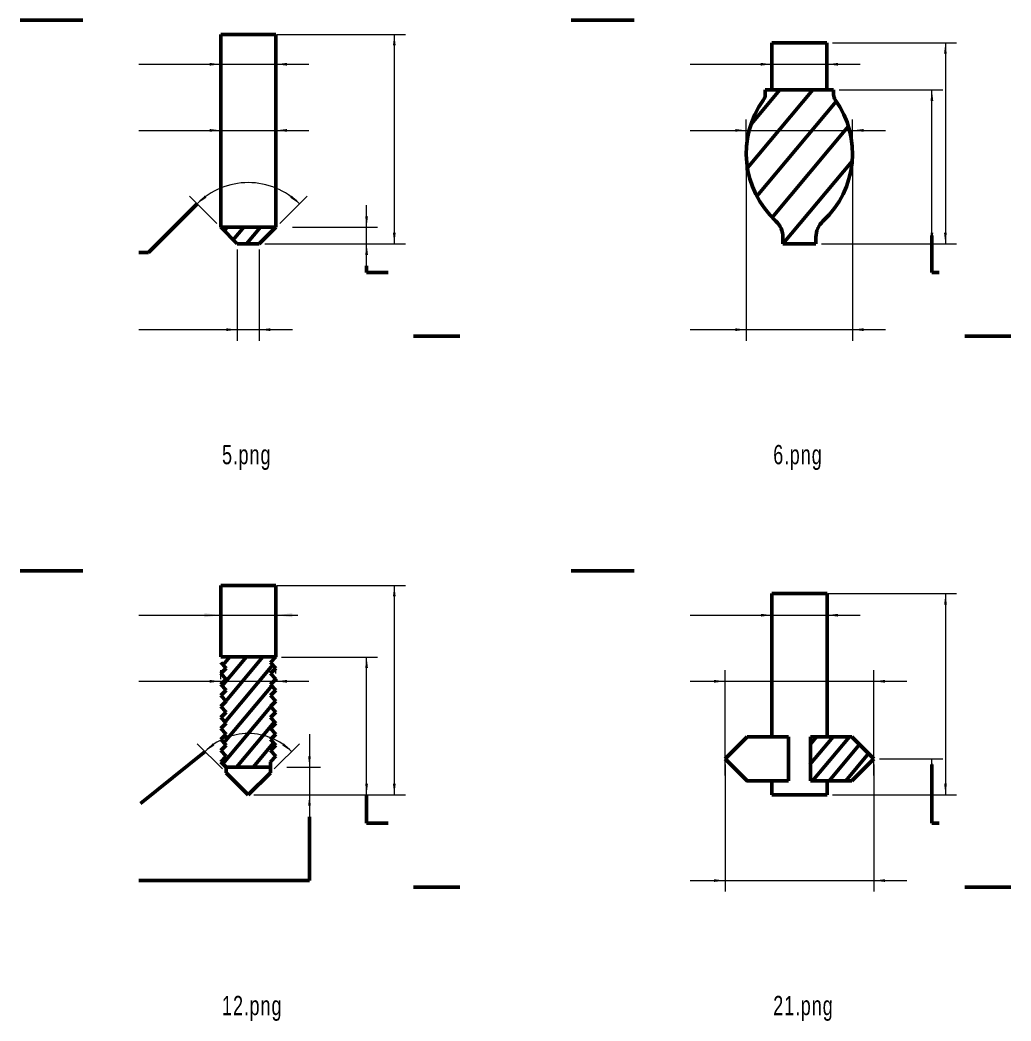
# Model space of a CAD drawing. Header units: millimetres. Extents: x -138 to 541, y -320 to -34.
# Drawn here: x 361.5 to 541.3, y -320.3 to -138.6 of the extents above; entities that cross this region are included whole.
import ezdxf

# ---------------------------------------------------------------- set-up
doc = ezdxf.new("R2010")
doc.units = ezdxf.units.MM
doc.layers.get('0').update_dxf_attribs({"lineweight": 35})
doc.layers.add('Dimension Layer', color=3, linetype='Continuous', lineweight=18)
doc.layers.add('Thick Solid Layer', color=7, linetype='Continuous', lineweight=50)
doc.styles.get("Standard").update_dxf_attribs({"font": '', "width": 0.667})
doc.styles.get('Standard').set_extended_font_data('arial')
doc.dimstyles.get("Standard").update_dxf_attribs({"dimtxt": 3.5, "dimasz": 4, "dimexe": 2, "dimexo": 0, "dimtad": 1, "dimdsep": 46, "dimtxsty": 'Standard', "dimblk": '_CAXARROW', "dimcen": 0, "dimdle": 8, "dimazin": 2, "dimtfac": 0.707107, "dimtdec": 3, "dimtmove": 2, "dimatfit": 3, "dimfxl": 1, "dimfrac": 2, "dimtolj": 1, "dimarcsym": 1})

# ---------------------------------------------------------------- blocks, each defined once
blk = doc.blocks.new('*X26')
at = {"layer": 'Dimension Layer'}
for points in [[(429.42, -141.25), (429.67, -143.25), (429.17, -143.25)], [(429.42, -179.25), (429.67, -177.25), (429.17, -177.25)]]:
    blk.add_hatch(color=0, dxfattribs=at).paths.add_polyline_path(points, flags=0)
at = {"layer": 'Dimension Layer', "color": 0}
for p, q in [((408.08, -141.25), (431.42, -141.25)), ((429.42, -141.25), (429.42, -179.25)), ((405.93, -179.25), (431.42, -179.25))]:
    blk.add_line(p, q, dxfattribs=at)
at = {"layer": 'Dimension Layer', "color": 0, "insert": (428.79, -146.06), "char_height": 3.5, "width": 7, "attachment_point": 5, "rotation": 90, "line_spacing_factor": 1.15057}
blk.add_mtext('\\T1.1; ', dxfattribs=at)
blk = doc.blocks.new('_CAXARROW')
blk.add_hatch(color=0).paths.add_polyline_path([(0, 0), (-1, 0.125), (-1, -0.125)], flags=0)
blk = doc.blocks.new('*X27')
at = {"layer": 'Dimension Layer'}
for points in [[(397.93, -146.66), (395.93, -146.41), (395.93, -146.91)], [(407.93, -146.66), (409.93, -146.41), (409.93, -146.91)]]:
    blk.add_hatch(color=0, dxfattribs=at).paths.add_polyline_path(points, flags=0)
at = {"layer": 'Dimension Layer', "color": 0}
for p, q in [((397.93, -150.35), (397.93, -144.66)), ((407.93, -150.35), (407.93, -144.66)), ((383.09, -146.66), (413.93, -146.66))]:
    blk.add_line(p, q, dxfattribs=at)
at = {"layer": 'Dimension Layer', "color": 0, "insert": (383.09, -146.04), "char_height": 3.5, "width": 7, "attachment_point": 5, "line_spacing_factor": 1.15057}
blk.add_mtext('\\T1.1; ', dxfattribs=at)
blk = doc.blocks.new('*X28')
at = {"layer": 'Dimension Layer'}
for points in [[(400.93, -194.83), (398.93, -194.58), (398.93, -195.08)], [(404.93, -194.83), (406.93, -194.58), (406.93, -195.08)]]:
    blk.add_hatch(color=0, dxfattribs=at).paths.add_polyline_path(points, flags=0)
at = {"layer": 'Dimension Layer', "color": 0}
for p, q in [((400.93, -180.25), (400.93, -196.83)), ((404.93, -180.25), (404.93, -196.83)), ((383.09, -194.83), (410.93, -194.83))]:
    blk.add_line(p, q, dxfattribs=at)
at = {"layer": 'Dimension Layer', "color": 0, "insert": (383.09, -194.2), "char_height": 3.5, "width": 7, "attachment_point": 5, "line_spacing_factor": 1.15057}
blk.add_mtext('\\T1.1; ', dxfattribs=at)
blk = doc.blocks.new('*X29')
at = {"layer": 'Dimension Layer'}
for points in [[(424.39, -176.25), (424.14, -174.25), (424.64, -174.25)], [(424.39, -179.25), (424.14, -181.25), (424.64, -181.25)]]:
    blk.add_hatch(color=0, dxfattribs=at).paths.add_polyline_path(points, flags=0)
at = {"layer": 'Dimension Layer', "color": 0}
for p, q in [((424.39, -183.25), (424.39, -172.25)), ((410.93, -176.25), (426.39, -176.25)), ((414.29, -179.25), (426.39, -179.25))]:
    blk.add_line(p, q, dxfattribs=at)
at = {"layer": 'Dimension Layer', "color": 0, "insert": (423.77, -177.75), "char_height": 3.5, "width": 7, "attachment_point": 5, "rotation": 90, "line_spacing_factor": 1.15057}
blk.add_mtext('\\T1.1; ', dxfattribs=at)
blk = doc.blocks.new('*X30')
at = {"layer": 'Dimension Layer'}
for points in [[(393.66, -171.98), (395.34, -170.87), (395.03, -170.48)], [(412.19, -171.98), (410.52, -170.87), (410.83, -170.48)]]:
    blk.add_hatch(color=0, dxfattribs=at).paths.add_polyline_path(points, flags=0)
at = {"layer": 'Dimension Layer', "color": 0}
for p, q in [((397.22, -175.54), (392.25, -170.57)), ((408.63, -175.54), (413.61, -170.57))]:
    blk.add_line(p, q, dxfattribs=at)
for start, end in [(90, 135), (45, 90)]:
    blk.add_arc((402.93, -181.25), 13.11, start, end, dxfattribs=at)
at = {"layer": 'Dimension Layer', "color": 0, "insert": (402.93, -168.14), "char_height": 3.5, "width": 7, "attachment_point": 5, "line_spacing_factor": 1.15057}
blk.add_mtext('\\T1.1; ', dxfattribs=at)
blk = doc.blocks.new('*X35')
at = {"layer": 'Dimension Layer'}
for points in [[(397.93, -158.66), (395.93, -158.41), (395.93, -158.91)], [(407.93, -158.66), (409.93, -158.41), (409.93, -158.91)]]:
    blk.add_hatch(color=0, dxfattribs=at).paths.add_polyline_path(points, flags=0)
at = {"layer": 'Dimension Layer', "color": 0}
for p, q in [((397.93, -164.18), (397.93, -156.66)), ((407.93, -164.18), (407.93, -156.66)), ((383.09, -158.66), (413.93, -158.66))]:
    blk.add_line(p, q, dxfattribs=at)
at = {"layer": 'Dimension Layer', "color": 0, "insert": (383.09, -158.04), "char_height": 3.5, "width": 7, "attachment_point": 5, "line_spacing_factor": 1.15057}
blk.add_mtext('\\T1.1; ', dxfattribs=at)
blk = doc.blocks.new('*X74')
at = {"layer": 'Dimension Layer'}
for points in [[(429.42, -241.25), (429.67, -243.25), (429.17, -243.25)], [(429.42, -279.25), (429.67, -277.25), (429.17, -277.25)]]:
    blk.add_hatch(color=0, dxfattribs=at).paths.add_polyline_path(points, flags=0)
at = {"layer": 'Dimension Layer', "color": 0}
for p, q in [((408.08, -241.25), (431.42, -241.25)), ((429.42, -241.25), (429.42, -279.25)), ((408.08, -279.25), (431.42, -279.25))]:
    blk.add_line(p, q, dxfattribs=at)
at = {"layer": 'Dimension Layer', "color": 0, "insert": (428.79, -246.06), "char_height": 3.5, "width": 7, "attachment_point": 5, "rotation": 90, "line_spacing_factor": 1.15057}
blk.add_mtext('\\T1.1; ', dxfattribs=at)
blk = doc.blocks.new('*X75')
at = {"layer": 'Dimension Layer'}
for points in [[(397.93, -246.66), (394.93, -246.29), (394.93, -247.04)], [(407.93, -246.66), (410.93, -246.29), (410.93, -247.04)]]:
    blk.add_hatch(color=0, dxfattribs=at).paths.add_polyline_path(points, flags=0)
at = {"layer": 'Dimension Layer', "color": 0}
for p, q in [((397.93, -250.35), (397.93, -244.66)), ((407.93, -250.35), (407.93, -244.66)), ((383.09, -246.66), (411.93, -246.66))]:
    blk.add_line(p, q, dxfattribs=at)
at = {"layer": 'Dimension Layer', "color": 0, "insert": (383.09, -246.04), "char_height": 3.5, "width": 7, "attachment_point": 5, "line_spacing_factor": 1.15057}
blk.add_mtext('\\T1.1; ', dxfattribs=at)
blk = doc.blocks.new('*X76')
at = {"layer": 'Dimension Layer'}
for points in [[(424.39, -254.25), (424.14, -256.25), (424.64, -256.25)], [(424.39, -279.25), (424.14, -277.25), (424.64, -277.25)]]:
    blk.add_hatch(color=0, dxfattribs=at).paths.add_polyline_path(points, flags=0)
at = {"layer": 'Dimension Layer', "color": 0}
for p, q in [((408.93, -254.25), (426.39, -254.25)), ((424.39, -279.25), (424.39, -254.25)), ((403.93, -279.25), (426.39, -279.25))]:
    blk.add_line(p, q, dxfattribs=at)
at = {"layer": 'Dimension Layer', "color": 0, "insert": (423.77, -266.75), "char_height": 3.5, "width": 7, "attachment_point": 5, "rotation": 90, "line_spacing_factor": 1.15057}
blk.add_mtext('\\T1.1; ', dxfattribs=at)
blk = doc.blocks.new('*X77')
at = {"layer": 'Dimension Layer'}
for points in [[(395.07, -271.39), (396.77, -270.31), (396.47, -269.91)], [(410.78, -271.39), (409.09, -270.31), (409.39, -269.91)]]:
    blk.add_hatch(color=0, dxfattribs=at).paths.add_polyline_path(points, flags=0)
at = {"layer": 'Dimension Layer', "color": 0}
for p, q in [((398.22, -274.54), (393.66, -269.98)), ((407.63, -274.54), (412.19, -269.98))]:
    blk.add_line(p, q, dxfattribs=at)
for start, end in [(90, 135), (45, 90)]:
    blk.add_arc((402.93, -279.25), 11.11, start, end, dxfattribs=at)
at = {"layer": 'Dimension Layer', "color": 0, "insert": (402.93, -268.14), "char_height": 3.5, "width": 7, "attachment_point": 5, "line_spacing_factor": 1.15057}
blk.add_mtext('\\T1.1; ', dxfattribs=at)
blk = doc.blocks.new('*X78')
at = {"layer": 'Dimension Layer'}
for points in [[(397.93, -258.66), (395.93, -258.41), (395.93, -258.91)], [(407.93, -258.66), (409.93, -258.41), (409.93, -258.91)]]:
    blk.add_hatch(color=0, dxfattribs=at).paths.add_polyline_path(points, flags=0)
at = {"layer": 'Dimension Layer', "color": 0}
for p, q in [((397.93, -258.25), (397.93, -256.66)), ((407.93, -257.25), (407.93, -256.66)), ((383.09, -258.66), (413.93, -258.66))]:
    blk.add_line(p, q, dxfattribs=at)
at = {"layer": 'Dimension Layer', "color": 0, "insert": (383.09, -258.04), "char_height": 3.5, "width": 7, "attachment_point": 5, "line_spacing_factor": 1.15057}
blk.add_mtext('\\T1.1; ', dxfattribs=at)
blk = doc.blocks.new('*X79')
at = {"layer": 'Dimension Layer'}
for points in [[(414.03, -274.25), (414.28, -272.25), (413.78, -272.25)], [(414.03, -279.25), (414.28, -281.25), (413.78, -281.25)]]:
    blk.add_hatch(color=0, dxfattribs=at).paths.add_polyline_path(points, flags=0)
at = {"layer": 'Dimension Layer', "color": 0}
for p, q in [((414.03, -268.25), (414.03, -285.25)), ((409.93, -274.25), (416.03, -274.25)), ((405.93, -279.25), (416.03, -279.25))]:
    blk.add_line(p, q, dxfattribs=at)
at = {"layer": 'Dimension Layer', "color": 0, "insert": (413.41, -276.75), "char_height": 3.5, "width": 7, "attachment_point": 5, "rotation": 90, "line_spacing_factor": 1.15057}
blk.add_mtext('\\T1.1; ', dxfattribs=at)
blk = doc.blocks.new('*X85')
at = {"layer": 'Dimension Layer'}
for points in [[(529.4, -142.75), (529.65, -144.75), (529.15, -144.75)], [(529.4, -179.25), (529.65, -177.25), (529.15, -177.25)]]:
    blk.add_hatch(color=0, dxfattribs=at).paths.add_polyline_path(points, flags=0)
at = {"layer": 'Dimension Layer', "color": 0}
for p, q in [((508.91, -142.75), (531.4, -142.75)), ((529.4, -142.75), (529.4, -179.25)), ((506.91, -179.25), (531.4, -179.25))]:
    blk.add_line(p, q, dxfattribs=at)
at = {"layer": 'Dimension Layer', "color": 0, "insert": (528.78, -146.06), "char_height": 3.5, "width": 7, "attachment_point": 5, "rotation": 90, "line_spacing_factor": 1.15057}
blk.add_mtext('\\T1.1; ', dxfattribs=at)
blk = doc.blocks.new('*X86')
at = {"layer": 'Dimension Layer'}
for points in [[(497.91, -146.66), (495.91, -146.41), (495.91, -146.91)], [(507.91, -146.66), (509.91, -146.41), (509.91, -146.91)]]:
    blk.add_hatch(color=0, dxfattribs=at).paths.add_polyline_path(points, flags=0)
at = {"layer": 'Dimension Layer', "color": 0}
for p, q in [((497.91, -150.35), (497.91, -144.66)), ((507.91, -150.35), (507.91, -144.66)), ((483.07, -146.66), (513.91, -146.66))]:
    blk.add_line(p, q, dxfattribs=at)
at = {"layer": 'Dimension Layer', "color": 0, "insert": (483.07, -146.04), "char_height": 3.5, "width": 7, "attachment_point": 5, "line_spacing_factor": 1.15057}
blk.add_mtext('\\T1.1; ', dxfattribs=at)
blk = doc.blocks.new('*X87')
at = {"layer": 'Dimension Layer'}
for points in [[(493.27, -194.83), (491.27, -194.58), (491.27, -195.08)], [(512.55, -194.83), (514.55, -194.58), (514.55, -195.08)]]:
    blk.add_hatch(color=0, dxfattribs=at).paths.add_polyline_path(points, flags=0)
at = {"layer": 'Dimension Layer', "color": 0}
for p, q in [((493.27, -163.85), (493.27, -196.83)), ((512.55, -163.85), (512.55, -196.83)), ((483.07, -194.83), (518.55, -194.83))]:
    blk.add_line(p, q, dxfattribs=at)
at = {"layer": 'Dimension Layer', "color": 0, "insert": (483.07, -194.2), "char_height": 3.5, "width": 7, "attachment_point": 5, "line_spacing_factor": 1.15057}
blk.add_mtext('\\T1.1; ', dxfattribs=at)
blk = doc.blocks.new('*X88')
at = {"layer": 'Dimension Layer'}
for points in [[(526.95, -151.3), (526.7, -153.3), (527.2, -153.3)], [(526.95, -179.25), (526.7, -177.25), (527.2, -177.25)]]:
    blk.add_hatch(color=0, dxfattribs=at).paths.add_polyline_path(points, flags=0)
at = {"layer": 'Dimension Layer', "color": 0}
for p, q in [((510.12, -151.3), (528.95, -151.3)), ((526.95, -179.25), (526.95, -151.3)), ((506.91, -179.25), (528.95, -179.25))]:
    blk.add_line(p, q, dxfattribs=at)
at = {"layer": 'Dimension Layer', "color": 0, "insert": (526.32, -165.27), "char_height": 3.5, "width": 7, "attachment_point": 5, "rotation": 90, "line_spacing_factor": 1.15057}
blk.add_mtext('\\T1.1; ', dxfattribs=at)
blk = doc.blocks.new('*X89')
at = {"layer": 'Dimension Layer'}
for points in [[(493.27, -158.66), (491.27, -158.41), (491.27, -158.91)], [(512.55, -158.66), (514.55, -158.41), (514.55, -158.91)]]:
    blk.add_hatch(color=0, dxfattribs=at).paths.add_polyline_path(points, flags=0)
at = {"layer": 'Dimension Layer', "color": 0}
for p, q in [((493.27, -165.85), (493.27, -156.66)), ((512.55, -166.85), (512.55, -156.66)), ((483.07, -158.66), (518.55, -158.66))]:
    blk.add_line(p, q, dxfattribs=at)
at = {"layer": 'Dimension Layer', "color": 0, "insert": (483.07, -158.04), "char_height": 3.5, "width": 7, "attachment_point": 5, "line_spacing_factor": 1.15057}
blk.add_mtext('\\T1.1; ', dxfattribs=at)
blk = doc.blocks.new('*X90')
at = {"layer": 'Dimension Layer'}
for points in [[(529.42, -242.75), (529.67, -244.75), (529.17, -244.75)], [(529.42, -279.25), (529.67, -277.25), (529.17, -277.25)]]:
    blk.add_hatch(color=0, dxfattribs=at).paths.add_polyline_path(points, flags=0)
at = {"layer": 'Dimension Layer', "color": 0}
for p, q in [((508.08, -242.75), (531.42, -242.75)), ((529.42, -242.75), (529.42, -279.25)), ((508.93, -279.25), (531.42, -279.25))]:
    blk.add_line(p, q, dxfattribs=at)
at = {"layer": 'Dimension Layer', "color": 0, "insert": (528.79, -246.06), "char_height": 3.5, "width": 7, "attachment_point": 5, "rotation": 90, "line_spacing_factor": 1.15057}
blk.add_mtext('\\T1.1; ', dxfattribs=at)
blk = doc.blocks.new('*X91')
at = {"layer": 'Dimension Layer'}
for points in [[(497.93, -246.66), (495.93, -246.41), (495.93, -246.91)], [(507.93, -246.66), (509.93, -246.41), (509.93, -246.91)]]:
    blk.add_hatch(color=0, dxfattribs=at).paths.add_polyline_path(points, flags=0)
at = {"layer": 'Dimension Layer', "color": 0}
for p, q in [((497.93, -250.35), (497.93, -244.66)), ((507.93, -250.35), (507.93, -244.66)), ((483.09, -246.66), (513.93, -246.66))]:
    blk.add_line(p, q, dxfattribs=at)
at = {"layer": 'Dimension Layer', "color": 0, "insert": (483.09, -246.04), "char_height": 3.5, "width": 7, "attachment_point": 5, "line_spacing_factor": 1.15057}
blk.add_mtext('\\T1.1; ', dxfattribs=at)
blk = doc.blocks.new('*X92')
at = {"layer": 'Dimension Layer'}
for points in [[(526.96, -272.75), (526.71, -274.75), (527.21, -274.75)], [(526.96, -279.25), (526.71, -277.25), (527.21, -277.25)]]:
    blk.add_hatch(color=0, dxfattribs=at).paths.add_polyline_path(points, flags=0)
at = {"layer": 'Dimension Layer', "color": 0}
for p, q in [((517.43, -272.75), (528.96, -272.75)), ((526.96, -279.25), (526.96, -272.75)), ((508.93, -279.25), (528.96, -279.25))]:
    blk.add_line(p, q, dxfattribs=at)
at = {"layer": 'Dimension Layer', "color": 0, "insert": (526.34, -276), "char_height": 3.5, "width": 7, "attachment_point": 5, "rotation": 90, "line_spacing_factor": 1.15057}
blk.add_mtext('\\T1.1; ', dxfattribs=at)
blk = doc.blocks.new('*X93')
at = {"layer": 'Dimension Layer'}
for points in [[(489.43, -258.66), (487.43, -258.41), (487.43, -258.91)], [(516.43, -258.66), (518.43, -258.41), (518.43, -258.91)]]:
    blk.add_hatch(color=0, dxfattribs=at).paths.add_polyline_path(points, flags=0)
at = {"layer": 'Dimension Layer', "color": 0}
for p, q in [((489.43, -275.75), (489.43, -256.66)), ((516.43, -275.75), (516.43, -256.66)), ((483.09, -258.66), (522.43, -258.66))]:
    blk.add_line(p, q, dxfattribs=at)
at = {"layer": 'Dimension Layer', "color": 0, "insert": (483.09, -258.04), "char_height": 3.5, "width": 7, "attachment_point": 5, "line_spacing_factor": 1.15057}
blk.add_mtext('\\T1.1; ', dxfattribs=at)
blk = doc.blocks.new('*X94')
at = {"layer": 'Dimension Layer'}
for points in [[(489.43, -294.83), (487.43, -294.58), (487.43, -295.08)], [(516.43, -294.83), (518.43, -294.58), (518.43, -295.08)]]:
    blk.add_hatch(color=0, dxfattribs=at).paths.add_polyline_path(points, flags=0)
at = {"layer": 'Dimension Layer', "color": 0}
for p, q in [((489.43, -273.75), (489.43, -296.83)), ((516.43, -273.75), (516.43, -296.83)), ((483.09, -294.83), (522.43, -294.83))]:
    blk.add_line(p, q, dxfattribs=at)
at = {"layer": 'Dimension Layer', "color": 0, "insert": (483.09, -294.2), "char_height": 3.5, "width": 7, "attachment_point": 5, "line_spacing_factor": 1.15057}
blk.add_mtext('\\T1.1; ', dxfattribs=at)

msp = doc.modelspace()

# ---------------------------------------------------------------- linework, layer by layer
at = {"layer": 'Thick Solid Layer'}
for p, q in [((372.927, -138.625), (361.515, -138.625)), ((472.927, -138.625), (461.515, -138.625)), ((397.927, -141.247), (407.927, -141.247)), ((397.927, -176.247), (397.927, -141.247)), ((407.927, -176.247), (407.927, -141.247)), ((497.911, -142.747), (507.911, -142.747)), ((497.911, -142.747), (497.911, -151.298)), ((507.911, -142.747), (507.911, -151.298)), ((505.363, -151.298), (493.478, -165.462)), ((499.363, -151.298), (494.15, -157.51)), ((509.122, -151.298), (496.7, -151.298)), ((496.7, -152.219), (496.7, -151.298)), ((509.122, -152.219), (509.122, -151.298)), ((509.61, -153.387), (495.172, -170.593)), ((511.804, -157.922), (497.942, -174.443)), ((512.49, -164.256), (499.911, -179.247)), ((393.66, -171.98), (384.806, -180.834)), ((397.927, -176.247), (407.927, -176.247)), ((400.927, -179.247), (397.927, -176.247)), ((399.126, -176.247), (398.579, -176.898)), ((402.126, -176.247), (400.21, -178.53)), ((405.126, -176.247), (402.609, -179.247)), ((404.927, -179.247), (407.927, -176.247)), ((499.911, -179.247), (499.911, -178.052)), ((505.911, -179.247), (505.911, -178.052)), ((526.947, -177.747), (526.947, -184.425)), ((400.927, -179.247), (404.927, -179.247)), ((499.911, -179.247), (505.911, -179.247)), ((383.087, -180.826), (384.806, -180.834)), ((424.392, -183.247), (424.392, -184.425)), ((424.392, -184.425), (428.284, -184.425)), ((526.964, -184.425), (528.284, -184.425)), ((432.927, -196.002), (441.297, -196.002)), ((532.927, -196.002), (541.297, -196.002)), ((372.927, -238.625), (361.515, -238.625)), ((472.927, -238.625), (461.515, -238.625)), ((397.927, -241.247), (407.927, -241.247)), ((397.927, -254.247), (397.927, -241.247)), ((407.927, -254.247), (407.927, -241.247)), ((497.927, -242.747), (507.927, -242.747)), ((497.927, -242.747), (497.927, -268.747)), ((507.927, -242.747), (507.927, -268.747)), ((397.927, -254.247), (407.927, -254.247)), ((402.586, -254.247), (398.179, -259.499)), ((399.586, -254.247), (398.373, -255.692)), ((405.586, -254.247), (398.898, -262.217)), ((406.927, -255.247), (407.927, -254.247)), ((398.927, -256.247), (397.927, -255.247)), ((407.373, -255.692), (398.704, -266.024)), ((406.927, -255.247), (407.927, -256.247)), ((398.927, -256.247), (397.927, -257.247)), ((398.927, -258.247), (397.927, -257.247)), ((406.927, -257.247), (407.927, -256.247)), ((406.927, -257.247), (407.927, -258.247)), ((398.927, -258.247), (397.927, -259.247)), ((398.927, -260.247), (397.927, -259.247)), ((407.179, -259.499), (398.51, -269.83)), ((406.927, -259.247), (407.927, -258.247)), ((406.927, -259.247), (407.927, -260.247)), ((407.927, -258.607), (407.927, -258.247)), ((398.927, -260.247), (397.927, -261.247)), ((398.927, -262.247), (397.927, -261.247)), ((406.927, -261.247), (407.927, -260.247)), ((406.927, -261.247), (407.927, -262.247)), ((398.927, -262.247), (397.927, -263.247)), ((398.927, -264.247), (397.927, -263.247)), ((406.986, -263.305), (398.317, -273.636)), ((406.927, -263.247), (407.927, -262.247)), ((406.927, -263.247), (407.927, -264.247)), ((398.927, -264.247), (397.927, -265.247)), ((398.927, -266.247), (397.927, -265.247)), ((406.927, -265.247), (407.927, -264.247)), ((406.927, -265.247), (407.927, -266.247)), ((398.927, -266.247), (397.927, -267.247)), ((407.704, -266.024), (400.804, -274.247)), ((406.927, -267.247), (407.927, -266.247)), ((398.927, -268.247), (397.927, -267.247)), ((398.927, -268.247), (397.927, -269.247)), ((406.927, -267.247), (407.927, -268.247)), ((406.927, -269.247), (407.927, -268.247)), ((489.427, -272.747), (493.427, -268.747)), ((493.427, -268.747), (500.927, -268.747)), ((500.927, -276.747), (500.927, -268.747)), ((509.023, -268.747), (504.827, -273.747)), ((504.927, -276.747), (504.927, -268.747)), ((504.927, -268.747), (512.427, -268.747)), ((506.023, -268.747), (504.927, -270.052)), ((512.023, -268.747), (505.31, -276.747)), ((516.427, -272.747), (512.427, -268.747)), ((398.927, -270.247), (397.927, -269.247)), ((398.927, -270.247), (397.927, -271.247)), ((407.51, -269.83), (403.804, -274.247)), ((406.927, -269.247), (407.927, -270.247)), ((406.927, -271.247), (407.927, -270.247)), ((513.839, -270.158), (508.31, -276.747)), ((395.075, -271.394), (383.379, -280.826)), ((398.927, -272.247), (397.927, -271.247)), ((398.927, -272.247), (397.927, -273.247)), ((406.927, -271.247), (407.927, -272.247)), ((406.927, -273.247), (407.927, -272.247)), ((515.47, -271.789), (511.31, -276.747)), ((398.927, -274.247), (397.927, -273.247)), ((398.927, -275.247), (398.927, -274.247)), ((398.927, -274.247), (406.927, -274.247)), ((406.927, -275.247), (406.927, -273.247)), ((489.427, -272.747), (493.427, -276.747)), ((516.427, -272.747), (512.427, -276.747)), ((526.964, -273.747), (526.964, -284.425)), ((402.927, -279.247), (398.927, -275.247)), ((402.927, -279.247), (406.927, -275.247)), ((493.364, -276.683), (493.31, -276.747)), ((493.31, -276.747), (500.927, -276.747)), ((497.927, -276.747), (497.927, -279.247)), ((504.927, -276.747), (512.427, -276.747)), ((507.927, -276.747), (507.927, -279.247)), ((424.392, -279.247), (424.392, -284.425)), ((497.927, -279.247), (507.927, -279.247)), ((414.034, -283.247), (414.034, -294.826)), ((424.392, -284.425), (428.284, -284.425)), ((526.964, -284.425), (528.284, -284.425)), ((383.087, -294.826), (414.034, -294.826)), ((432.927, -296.002), (441.297, -296.002)), ((532.927, -296.002), (541.297, -296.002))]:
    msp.add_line(p, q, dxfattribs=at)
for centre, radius, start, end in [((495.2, -152.219), 1.5, 324.2806, 0.00006), ((510.622, -152.219), 1.5, 179.99994, 215.7194), ((509.99, -162.854), 16.717, 144.28077, 227.18783), ((495.831, -162.854), 16.717, 312.81217, 35.71923), ((495.911, -178.052), 4, 359.99995, 47.18797), ((509.911, -178.052), 4, 132.81203, 180.00005)]:
    msp.add_arc(centre, radius, start, end, dxfattribs=at)

# ---------------------------------------------------------------- texts
at = {"layer": 'Dimension Layer', "char_height": 3.5, "width": 22.23408, "attachment_point": 1, "line_spacing_factor": 1.15057}
for s, insert in [('\\T1.1;5.png', (398.166, -215.76)), ('\\T1.1;6.png', (498.166, -215.76)), ('\\T1.1;12.png', (398.166, -315.76)), ('\\T1.1;21.png', (498.166, -315.76))]:
    msp.add_mtext(s, dxfattribs=dict(at, insert=insert))

# ---------------------------------------------------------------- dimensions: what is measured, and where the dimension line sits
at = {"layer": 'Dimension Layer'}
for base, p1, p2, angle, override, picture, middle in [((429.417, -179.247), (407.077, -141.247), (404.927, -179.247), 270, {"dimscale": 1, "dimasz": 2, "dimexo": 1, "dimsah": 1, "dimtfill": 1}, '*X26', (428.792, -146.062)), ((529.4, -179.247), (507.911, -142.747), (505.911, -179.247), 270, {"dimscale": 1, "dimasz": 2, "dimexo": 1, "dimsah": 1, "dimtfill": 1}, '*X85', (528.775, -146.062)), ((526.947, -151.298), (505.911, -179.247), (509.122, -151.298), 90, {"dimscale": 1, "dimasz": 2, "dimexo": 1, "dimsah": 1, "dimtfill": 1}, '*X88', (526.322, -165.272)), ((424.392, -176.247), (411.294, -179.247), (407.927, -176.247), 90, {"dimscale": 1, "dimasz": 2, "dimexo": 3, "dimsah": 1, "dimdle": 4, "dimtfill": 1}, '*X29', (423.767, -177.747)), ((404.927, -194.826), (400.927, -179.247), (404.927, -179.247), 0, {"dimscale": 1, "dimasz": 2, "dimexo": 1, "dimsah": 1, "dimdle": 6, "dimtfill": 1}, '*X28', (383.087, -194.201)), ((429.417, -279.247), (407.077, -241.247), (407.077, -279.247), 270, {"dimscale": 1, "dimasz": 2, "dimexo": 1, "dimsah": 1, "dimtfill": 1}, '*X74', (428.792, -246.062)), ((529.417, -279.247), (507.077, -242.747), (507.927, -279.247), 270, {"dimscale": 1, "dimasz": 2, "dimexo": 1, "dimsah": 1, "dimtfill": 1}, '*X90', (528.792, -246.062)), ((424.392, -254.247), (402.927, -279.247), (407.927, -254.247), 90, {"dimscale": 1, "dimasz": 2, "dimexo": 1, "dimsah": 1, "dimdle": 6, "dimtfill": 1}, '*X76', (423.767, -266.747)), ((516.427, -258.662), (489.427, -276.747), (516.427, -276.747), 0, {"dimscale": 1, "dimasz": 2, "dimexo": 1, "dimsah": 1, "dimdle": 6, "dimtfill": 1}, '*X93', (483.087, -258.037)), ((414.034, -279.247), (406.927, -274.247), (402.927, -279.247), 270, {"dimscale": 1, "dimasz": 2, "dimexo": 3, "dimsah": 1, "dimdle": 6, "dimtfill": 1}, '*X79', (413.409, -276.747)), ((516.427, -294.826), (489.427, -272.747), (516.427, -272.747), 0, {"dimscale": 1, "dimasz": 2, "dimexo": 1, "dimsah": 1, "dimdle": 6, "dimtfill": 1}, '*X94', (483.087, -294.201)), ((526.964, -272.747), (507.927, -279.247), (516.427, -272.747), 90, {"dimscale": 1, "dimasz": 2, "dimexo": 1, "dimsah": 1, "dimdle": 6, "dimtfill": 1}, '*X92', (526.339, -275.997))]:
    dim = msp.add_linear_dim(base=base, p1=p1, p2=p2, angle=angle, text=' ', dimstyle='Standard', override=override, dxfattribs=at)
    dim.commit()
    dim.dimension.update_dxf_attribs({"geometry": picture, "text_midpoint": middle, "dimtype": 160})
for base, p1, p2, override, picture, middle in [((407.927, -146.662), (397.927, -153.346), (407.927, -153.346), {"dimscale": 1, "dimasz": 2, "dimexo": 3, "dimsah": 1, "dimdle": 6, "dimtfill": 1}, '*X27', (383.087, -146.037)), ((507.911, -146.662), (497.911, -153.346), (507.911, -153.346), {"dimscale": 1, "dimasz": 2, "dimexo": 3, "dimsah": 1, "dimdle": 6, "dimtfill": 1}, '*X86', (483.071, -146.037)), ((407.927, -158.662), (397.927, -167.182), (407.927, -167.182), {"dimscale": 1, "dimasz": 2, "dimexo": 3, "dimsah": 1, "dimdle": 6, "dimtfill": 1}, '*X35', (383.087, -158.037)), ((512.549, -158.662), (493.273, -166.854), (512.549, -167.854), {"dimscale": 1, "dimasz": 2, "dimexo": 1, "dimsah": 1, "dimdle": 6, "dimtfill": 1}, '*X89', (483.071, -158.037)), ((512.549, -194.826), (493.273, -162.854), (512.549, -162.854), {"dimscale": 1, "dimasz": 2, "dimexo": 1, "dimsah": 1, "dimdle": 6, "dimtfill": 1}, '*X87', (483.071, -194.201)), ((407.927, -246.662), (397.927, -253.346), (407.927, -253.346), {"dimscale": 1, "dimasz": 3, "dimexo": 3, "dimsah": 1, "dimdle": 6, "dimtfill": 1}, '*X75', (383.087, -246.037)), ((507.927, -246.662), (497.927, -253.346), (507.927, -253.346), {"dimscale": 1, "dimasz": 2, "dimexo": 3, "dimsah": 1, "dimdle": 6, "dimtfill": 1}, '*X91', (483.087, -246.037)), ((407.927, -258.662), (397.927, -261.247), (407.927, -260.247), {"dimscale": 1, "dimasz": 2, "dimexo": 3, "dimsah": 1, "dimdle": 6, "dimtfill": 1}, '*X78', (383.087, -258.037))]:
    dim = msp.add_linear_dim(base=base, p1=p1, p2=p2, text=' ', dimstyle='Standard', override=override, dxfattribs=at)
    dim.commit()
    dim.dimension.update_dxf_attribs({"geometry": picture, "text_midpoint": middle, "dimtype": 160})
for base, line1, line2, picture, middle in [((402.927, -168.141), ((404.927, -179.247), (407.927, -176.247)), ((400.927, -179.247), (397.927, -176.247)), '*X30', (402.927, -168.141)), ((402.927, -268.141), ((402.927, -279.247), (406.927, -275.247)), ((402.927, -279.247), (398.927, -275.247)), '*X77', (402.927, -268.141))]:
    dim = msp.add_angular_dim_2l(base=base, line1=line1, line2=line2, text=' ', dimstyle='Standard', override={"dimscale": 1, "dimasz": 2, "dimexo": 1, "dimgap": 0, "dimtad": 1, "dimtih": 0, "dimtoh": 0, "dimsah": 1, "dimtdec": 2, "dimtfill": 1}, dxfattribs=at)
    dim.commit()
    dim.dimension.update_dxf_attribs({"geometry": picture, "text_midpoint": middle, "dimtype": 162})

doc.saveas('drawing.dxf')
